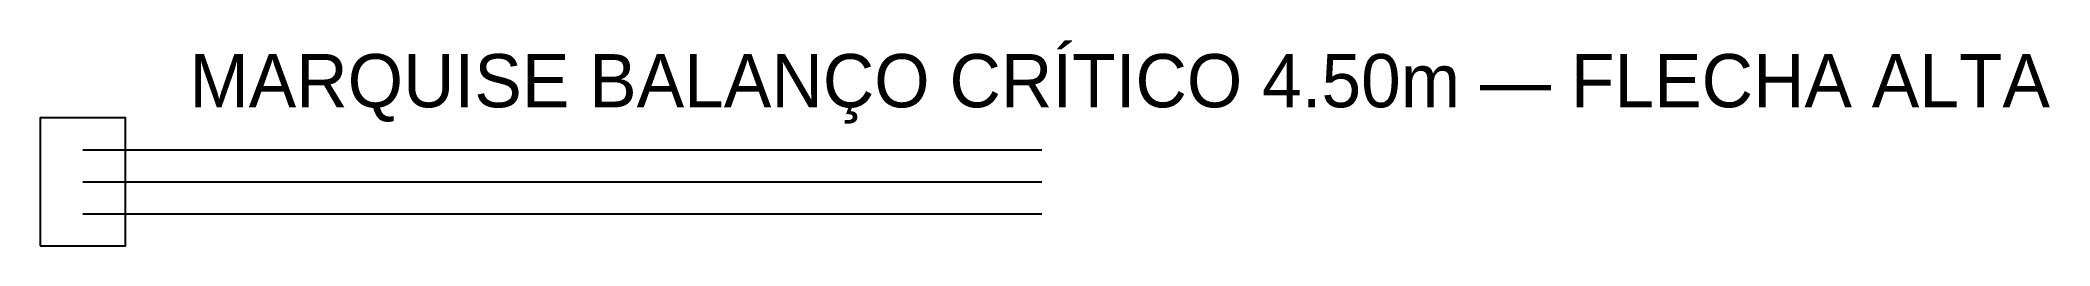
# Model space of a CAD drawing. Header units: metres. Extents: x -0.2 to 9.23, y -0.3 to 0.67.
import ezdxf

# ---------------------------------------------------------------- set-up
doc = ezdxf.new("R2010")
doc.units = ezdxf.units.M
for name, color, linetype in [('COTAS', 2, 'Continuous'), ('ESTRUTURA_PILARES', 5, 'Continuous'), ('ESTRUTURA_VIGAS', 1, 'Continuous')]:
    doc.layers.add(name, color=color, linetype=linetype)

msp = doc.modelspace()

# ---------------------------------------------------------------- linework, layer by layer
at = {"layer": 'ESTRUTURA_PILARES'}
msp.add_lwpolyline([(-0.2, -0.3), (0.2, -0.3), (0.2, 0.3), (-0.2, 0.3), (-0.2, -0.3)], dxfattribs=at)
at = {"layer": 'ESTRUTURA_VIGAS'}
for p, q in [((0, 0.15), (4.5, 0.15)), ((0, 0), (4.5, 0)), ((0, -0.15), (4.5, -0.15))]:
    msp.add_line(p, q, dxfattribs=at)

# ---------------------------------------------------------------- texts
at = {"layer": 'COTAS'}
msp.add_text('MARQUISE BALANÇO CRÍTICO 4.50m — FLECHA ALTA', height=0.25, dxfattribs=at).set_placement((0.5, 0.35))

doc.saveas('drawing.dxf')
